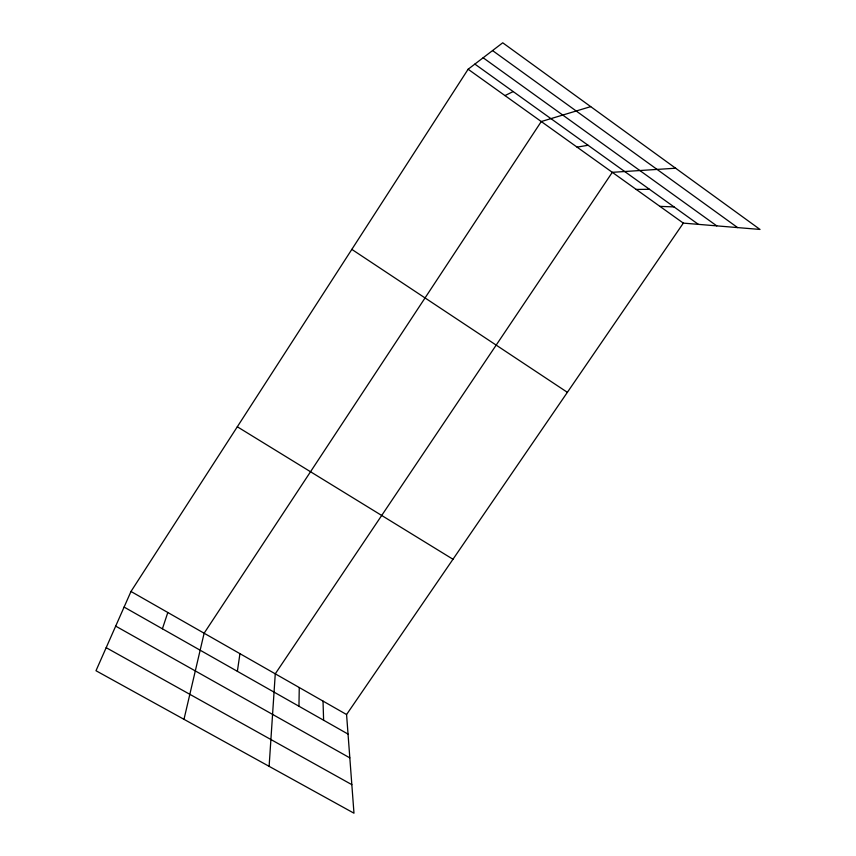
<?xml version="1.0" encoding="UTF-8"?>
<svg xmlns="http://www.w3.org/2000/svg" width="856" height="856" viewBox="0 0 856 856"><rect width="100%" height="100%" fill="white"/><g stroke="black" fill="none" stroke-linecap="round" stroke-linejoin="round"><path stroke-width="1.28" d="M298.958 706.243L299.258 687.529M269.116 766.334L275.268 673.833L612.297 172.324L675.609 168.215M237.369 671.318L239.948 653.663M183.987 719.318L204.124 633.226L541.27 121.541L590.704 106.626M162.405 628.796L167.819 612.489M130.989 591.475L95.99 670.73L353.977 813.2L346.573 714.535L683.334 223.116L760.01 229.44L502.729 42.8L468.125 69.24L130.989 591.475L346.573 714.535M504.976 95.583L513.183 91.571M577.04 147.125L588.083 145.274M636.211 189.422L649.501 189.315M659.89 206.36L674.057 206.927M106.176 647.671L351.837 784.652M115.688 626.121L349.826 757.87M124.099 607.075L348.039 734.084M237.315 426.77L452.985 559.257M351.827 249.385L567.378 392.326M474.866 64.093L698.378 224.358M468.125 69.24L683.334 223.116M483.137 57.769L716.772 225.877M492.553 50.568L737.626 227.6M323.022 701.096L323.611 720.228"/></g></svg>
